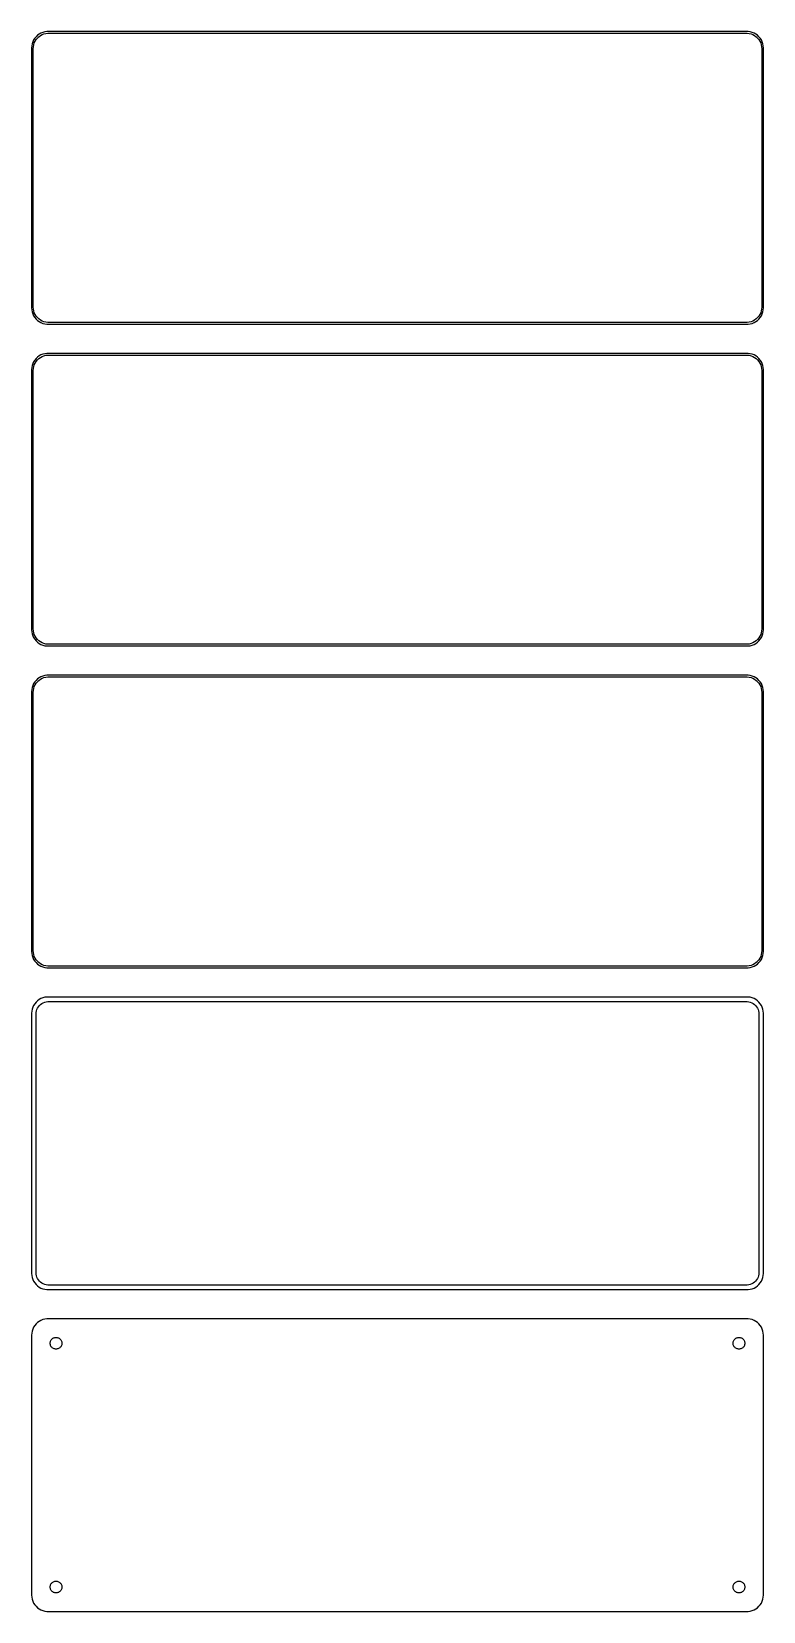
# Model space of a CAD drawing. Header units: metres. Extents: x -112 to 112, y 351 to 837.
import ezdxf

# ---------------------------------------------------------------- set-up
doc = ezdxf.new("R2010")
doc.units = ezdxf.units.M

msp = doc.modelspace()

# ---------------------------------------------------------------- linework, layer by layer
for p, q in [((-110.179, 836.222), (-110.687, 835.853)), ((-109.629, 836.524), (-110.179, 836.222)), ((-109.795, 835.761), (-109.272, 836.048)), ((-109.045, 836.755), (-109.629, 836.524)), ((-109.272, 836.048), (-108.718, 836.268)), ((-108.437, 836.911), (-109.045, 836.755)), ((-108.718, 836.268), (-108.14, 836.416)), ((-107.814, 836.99), (-108.437, 836.911)), ((-108.14, 836.416), (-107.548, 836.491)), ((107.814, 836.99), (-107.814, 836.99)), ((-107.548, 836.491), (107.548, 836.491)), ((107.548, 836.491), (108.14, 836.416)), ((108.437, 836.911), (107.814, 836.99)), ((108.14, 836.416), (108.718, 836.268)), ((109.045, 836.755), (108.437, 836.911)), ((108.718, 836.268), (109.272, 836.048)), ((109.629, 836.524), (109.045, 836.755)), ((109.272, 836.048), (109.795, 835.761)), ((110.179, 836.222), (109.629, 836.524)), ((110.687, 835.853), (110.179, 836.222)), ((-112.461, 832.627), (-112.5, 832)), ((-112.5, 832), (-112.5, 752)), ((-112.343, 833.243), (-112.461, 832.627)), ((-112.149, 833.841), (-112.343, 833.243)), ((-111.882, 834.409), (-112.149, 833.841)), ((-112, 831.75), (-111.963, 832.345)), ((-112, 752.25), (-112, 831.75)), ((-111.963, 832.345), (-111.851, 832.931)), ((-111.545, 834.939), (-111.882, 834.409)), ((-111.851, 832.931), (-111.666, 833.499)), ((-111.666, 833.499), (-111.412, 834.038)), ((-111.145, 835.423), (-111.545, 834.939)), ((-111.412, 834.038), (-111.093, 834.542)), ((-110.687, 835.853), (-111.145, 835.423)), ((-111.093, 834.542), (-110.713, 835.002)), ((-110.713, 835.002), (-110.278, 835.41)), ((-110.278, 835.41), (-109.795, 835.761)), ((109.795, 835.761), (110.278, 835.41)), ((110.278, 835.41), (110.713, 835.002)), ((111.145, 835.423), (110.687, 835.853)), ((110.713, 835.002), (111.093, 834.542)), ((111.093, 834.542), (111.412, 834.038)), ((111.545, 834.939), (111.145, 835.423)), ((111.412, 834.038), (111.666, 833.499)), ((111.882, 834.409), (111.545, 834.939)), ((111.666, 833.499), (111.851, 832.931)), ((111.851, 832.931), (111.963, 832.345)), ((112.149, 833.841), (111.882, 834.409)), ((111.963, 832.345), (112, 831.75)), ((112, 831.75), (112, 752.25)), ((112.343, 833.243), (112.149, 833.841)), ((112.461, 832.627), (112.343, 833.243)), ((112.5, 832), (112.461, 832.627)), ((112.5, 752), (112.5, 832)), ((-112.5, 752), (-112.461, 751.373)), ((-112.461, 751.373), (-112.343, 750.757)), ((-112.343, 750.757), (-112.149, 750.159)), ((-112.149, 750.159), (-111.882, 749.591)), ((-111.963, 751.655), (-112, 752.25)), ((-111.851, 751.069), (-111.963, 751.655)), ((-111.882, 749.591), (-111.545, 749.061)), ((-111.666, 750.501), (-111.851, 751.069)), ((-111.412, 749.962), (-111.666, 750.501)), ((-111.545, 749.061), (-111.145, 748.577)), ((-111.093, 749.458), (-111.412, 749.962)), ((-111.145, 748.577), (-110.687, 748.147)), ((-110.713, 748.998), (-111.093, 749.458)), ((-110.278, 748.59), (-110.713, 748.998)), ((-109.795, 748.239), (-110.278, 748.59)), ((110.278, 748.59), (109.795, 748.239)), ((110.713, 748.998), (110.278, 748.59)), ((110.687, 748.147), (111.145, 748.577)), ((111.093, 749.458), (110.713, 748.998)), ((111.412, 749.962), (111.093, 749.458)), ((111.145, 748.577), (111.545, 749.061)), ((111.666, 750.501), (111.412, 749.962)), ((111.545, 749.061), (111.882, 749.591)), ((111.851, 751.069), (111.666, 750.501)), ((111.963, 751.655), (111.851, 751.069)), ((111.882, 749.591), (112.149, 750.159)), ((112, 752.25), (111.963, 751.655)), ((112.149, 750.159), (112.343, 750.757)), ((112.343, 750.757), (112.461, 751.373)), ((112.461, 751.373), (112.5, 752)), ((-110.687, 748.147), (-110.179, 747.778)), ((-110.179, 747.778), (-109.629, 747.476)), ((-109.272, 747.952), (-109.795, 748.239)), ((-109.629, 747.476), (-109.045, 747.245)), ((-108.718, 747.732), (-109.272, 747.952)), ((-109.045, 747.245), (-108.437, 747.089)), ((-108.14, 747.584), (-108.718, 747.732)), ((-108.437, 747.089), (-107.814, 747.01)), ((-107.548, 747.509), (-108.14, 747.584)), ((-107.814, 747.01), (107.814, 747.01)), ((107.548, 747.509), (-107.548, 747.509)), ((108.14, 747.584), (107.548, 747.509)), ((107.814, 747.01), (108.437, 747.089)), ((108.718, 747.732), (108.14, 747.584)), ((108.437, 747.089), (109.045, 747.245)), ((109.272, 747.952), (108.718, 747.732)), ((109.045, 747.245), (109.629, 747.476)), ((109.795, 748.239), (109.272, 747.952)), ((109.629, 747.476), (110.179, 747.778)), ((110.179, 747.778), (110.687, 748.147)), ((-112.343, 734.243), (-112.461, 733.627)), ((-112.149, 734.841), (-112.343, 734.243)), ((-111.882, 735.409), (-112.149, 734.841)), ((-111.963, 733.345), (-111.851, 733.931)), ((-111.545, 735.939), (-111.882, 735.409)), ((-111.851, 733.931), (-111.666, 734.499)), ((-111.666, 734.499), (-111.412, 735.038)), ((-111.145, 736.423), (-111.545, 735.939)), ((-111.412, 735.038), (-111.093, 735.542)), ((-110.687, 736.853), (-111.145, 736.423)), ((-111.093, 735.542), (-110.713, 736.002)), ((-110.713, 736.002), (-110.278, 736.41)), ((-110.179, 737.222), (-110.687, 736.853)), ((-110.278, 736.41), (-109.795, 736.761)), ((-109.629, 737.524), (-110.179, 737.222)), ((-109.795, 736.761), (-109.272, 737.048)), ((-109.045, 737.755), (-109.629, 737.524)), ((-109.272, 737.048), (-108.718, 737.268)), ((-108.437, 737.911), (-109.045, 737.755)), ((-108.718, 737.268), (-108.14, 737.416)), ((-107.814, 737.99), (-108.437, 737.911)), ((-108.14, 737.416), (-107.548, 737.491)), ((107.814, 737.99), (-107.814, 737.99)), ((-107.548, 737.491), (107.548, 737.491)), ((107.548, 737.491), (108.14, 737.416)), ((108.437, 737.911), (107.814, 737.99)), ((108.14, 737.416), (108.718, 737.268)), ((109.045, 737.755), (108.437, 737.911)), ((108.718, 737.268), (109.272, 737.048)), ((109.629, 737.524), (109.045, 737.755)), ((109.272, 737.048), (109.795, 736.761)), ((110.179, 737.222), (109.629, 737.524)), ((109.795, 736.761), (110.278, 736.41)), ((110.687, 736.853), (110.179, 737.222)), ((110.278, 736.41), (110.713, 736.002)), ((111.145, 736.423), (110.687, 736.853)), ((110.713, 736.002), (111.093, 735.542)), ((111.093, 735.542), (111.412, 735.038)), ((111.545, 735.939), (111.145, 736.423)), ((111.412, 735.038), (111.666, 734.499)), ((111.882, 735.409), (111.545, 735.939)), ((111.666, 734.499), (111.851, 733.931)), ((111.851, 733.931), (111.963, 733.345)), ((112.149, 734.841), (111.882, 735.409)), ((112.343, 734.243), (112.149, 734.841)), ((112.461, 733.627), (112.343, 734.243)), ((-112.461, 733.627), (-112.5, 733)), ((-112.5, 733), (-112.5, 653)), ((-112, 732.75), (-111.963, 733.345)), ((-112, 653.25), (-112, 732.75)), ((111.963, 733.345), (112, 732.75)), ((112, 732.75), (112, 653.25)), ((112.5, 733), (112.461, 733.627)), ((112.5, 653), (112.5, 733)), ((-112.5, 653), (-112.461, 652.373)), ((-112.461, 652.373), (-112.343, 651.757)), ((-112.343, 651.757), (-112.149, 651.159)), ((-111.963, 652.655), (-112, 653.25)), ((-111.851, 652.069), (-111.963, 652.655)), ((-111.666, 651.501), (-111.851, 652.069)), ((-111.412, 650.962), (-111.666, 651.501)), ((111.666, 651.501), (111.412, 650.962)), ((111.851, 652.069), (111.666, 651.501)), ((111.963, 652.655), (111.851, 652.069)), ((112, 653.25), (111.963, 652.655)), ((112.149, 651.159), (112.343, 651.757)), ((112.343, 651.757), (112.461, 652.373)), ((112.461, 652.373), (112.5, 653)), ((-112.149, 651.159), (-111.882, 650.591)), ((-111.882, 650.591), (-111.545, 650.061)), ((-111.545, 650.061), (-111.145, 649.577)), ((-111.093, 650.458), (-111.412, 650.962)), ((-111.145, 649.577), (-110.687, 649.147)), ((-110.713, 649.998), (-111.093, 650.458)), ((-110.278, 649.59), (-110.713, 649.998)), ((-110.687, 649.147), (-110.179, 648.778)), ((-109.795, 649.239), (-110.278, 649.59)), ((-110.179, 648.778), (-109.629, 648.476)), ((-109.272, 648.952), (-109.795, 649.239)), ((-109.629, 648.476), (-109.045, 648.245)), ((-108.718, 648.732), (-109.272, 648.952)), ((-109.045, 648.245), (-108.437, 648.089)), ((-108.14, 648.584), (-108.718, 648.732)), ((-108.437, 648.089), (-107.814, 648.01)), ((-107.548, 648.509), (-108.14, 648.584)), ((-107.814, 648.01), (107.814, 648.01)), ((107.548, 648.509), (-107.548, 648.509)), ((108.14, 648.584), (107.548, 648.509)), ((107.814, 648.01), (108.437, 648.089)), ((108.718, 648.732), (108.14, 648.584)), ((108.437, 648.089), (109.045, 648.245)), ((109.272, 648.952), (108.718, 648.732)), ((109.045, 648.245), (109.629, 648.476)), ((109.795, 649.239), (109.272, 648.952)), ((109.629, 648.476), (110.179, 648.778)), ((110.278, 649.59), (109.795, 649.239)), ((110.179, 648.778), (110.687, 649.147)), ((110.713, 649.998), (110.278, 649.59)), ((110.687, 649.147), (111.145, 649.577)), ((111.093, 650.458), (110.713, 649.998)), ((111.412, 650.962), (111.093, 650.458)), ((111.145, 649.577), (111.545, 650.061)), ((111.545, 650.061), (111.882, 650.591)), ((111.882, 650.591), (112.149, 651.159)), ((-111.545, 636.939), (-111.882, 636.409)), ((-111.145, 637.423), (-111.545, 636.939)), ((-110.687, 637.853), (-111.145, 637.423)), ((-111.093, 636.542), (-110.713, 637.002)), ((-110.713, 637.002), (-110.278, 637.41)), ((-110.179, 638.222), (-110.687, 637.853)), ((-110.278, 637.41), (-109.795, 637.761)), ((-109.629, 638.524), (-110.179, 638.222)), ((-109.795, 637.761), (-109.272, 638.048)), ((-109.045, 638.755), (-109.629, 638.524)), ((-109.272, 638.048), (-108.718, 638.268)), ((-108.437, 638.911), (-109.045, 638.755)), ((-108.718, 638.268), (-108.14, 638.416)), ((-107.814, 638.99), (-108.437, 638.911)), ((-108.14, 638.416), (-107.548, 638.491)), ((107.814, 638.99), (-107.814, 638.99)), ((-107.548, 638.491), (107.548, 638.491)), ((107.548, 638.491), (108.14, 638.416)), ((108.437, 638.911), (107.814, 638.99)), ((108.14, 638.416), (108.718, 638.268)), ((109.045, 638.755), (108.437, 638.911)), ((108.718, 638.268), (109.272, 638.048)), ((109.629, 638.524), (109.045, 638.755)), ((109.272, 638.048), (109.795, 637.761)), ((110.179, 638.222), (109.629, 638.524)), ((109.795, 637.761), (110.278, 637.41)), ((110.687, 637.853), (110.179, 638.222)), ((110.278, 637.41), (110.713, 637.002)), ((111.145, 637.423), (110.687, 637.853)), ((110.713, 637.002), (111.093, 636.542)), ((111.545, 636.939), (111.145, 637.423)), ((111.882, 636.409), (111.545, 636.939)), ((-112.461, 634.627), (-112.5, 634)), ((-112.5, 634), (-112.5, 554)), ((-112.343, 635.243), (-112.461, 634.627)), ((-112.149, 635.841), (-112.343, 635.243)), ((-111.882, 636.409), (-112.149, 635.841)), ((-112, 633.75), (-111.963, 634.345)), ((-112, 554.25), (-112, 633.75)), ((-111.963, 634.345), (-111.851, 634.931)), ((-111.851, 634.931), (-111.666, 635.499)), ((-111.666, 635.499), (-111.412, 636.038)), ((-111.412, 636.038), (-111.093, 636.542)), ((111.093, 636.542), (111.412, 636.038)), ((111.412, 636.038), (111.666, 635.499)), ((111.666, 635.499), (111.851, 634.931)), ((111.851, 634.931), (111.963, 634.345)), ((112.149, 635.841), (111.882, 636.409)), ((111.963, 634.345), (112, 633.75)), ((112, 633.75), (112, 554.25)), ((112.343, 635.243), (112.149, 635.841)), ((112.461, 634.627), (112.343, 635.243)), ((112.5, 634), (112.461, 634.627)), ((112.5, 554), (112.5, 634)), ((-111.963, 553.655), (-112, 554.25)), ((112, 554.25), (111.963, 553.655)), ((-112.5, 554), (-112.461, 553.373)), ((-112.461, 553.373), (-112.343, 552.757)), ((-112.343, 552.757), (-112.149, 552.159)), ((-112.149, 552.159), (-111.882, 551.591)), ((-111.851, 553.069), (-111.963, 553.655)), ((-111.882, 551.591), (-111.545, 551.061)), ((-111.666, 552.501), (-111.851, 553.069)), ((-111.412, 551.962), (-111.666, 552.501)), ((-111.545, 551.061), (-111.145, 550.577)), ((-111.093, 551.458), (-111.412, 551.962)), ((-111.145, 550.577), (-110.687, 550.147)), ((-110.713, 550.998), (-111.093, 551.458)), ((-110.278, 550.59), (-110.713, 550.998)), ((-110.687, 550.147), (-110.179, 549.778)), ((-109.795, 550.239), (-110.278, 550.59)), ((-110.179, 549.778), (-109.629, 549.476)), ((-109.272, 549.952), (-109.795, 550.239)), ((-109.629, 549.476), (-109.045, 549.245)), ((-108.718, 549.732), (-109.272, 549.952)), ((-109.045, 549.245), (-108.437, 549.089)), ((-108.14, 549.584), (-108.718, 549.732)), ((-107.548, 549.509), (-108.14, 549.584)), ((107.548, 549.509), (-107.548, 549.509)), ((108.14, 549.584), (107.548, 549.509)), ((108.718, 549.732), (108.14, 549.584)), ((108.437, 549.089), (109.045, 549.245)), ((109.272, 549.952), (108.718, 549.732)), ((109.045, 549.245), (109.629, 549.476)), ((109.795, 550.239), (109.272, 549.952)), ((109.629, 549.476), (110.179, 549.778)), ((110.278, 550.59), (109.795, 550.239)), ((110.179, 549.778), (110.687, 550.147)), ((110.713, 550.998), (110.278, 550.59)), ((110.687, 550.147), (111.145, 550.577)), ((111.093, 551.458), (110.713, 550.998)), ((111.412, 551.962), (111.093, 551.458)), ((111.145, 550.577), (111.545, 551.061)), ((111.666, 552.501), (111.412, 551.962)), ((111.545, 551.061), (111.882, 551.591)), ((111.851, 553.069), (111.666, 552.501)), ((111.963, 553.655), (111.851, 553.069)), ((111.882, 551.591), (112.149, 552.159)), ((112.149, 552.159), (112.343, 552.757)), ((112.343, 552.757), (112.461, 553.373)), ((112.461, 553.373), (112.5, 554)), ((-108.437, 549.089), (-107.814, 549.01)), ((-107.814, 549.01), (107.814, 549.01)), ((107.814, 549.01), (108.437, 549.089)), ((-109.629, 539.524), (-110.179, 539.222)), ((-109.045, 539.755), (-109.629, 539.524)), ((-108.437, 539.911), (-109.045, 539.755)), ((-107.814, 539.99), (-108.437, 539.911)), ((107.814, 539.99), (-107.814, 539.99)), ((108.437, 539.911), (107.814, 539.99)), ((109.045, 539.755), (108.437, 539.911)), ((109.629, 539.524), (109.045, 539.755)), ((110.179, 539.222), (109.629, 539.524)), ((-112.461, 535.627), (-112.5, 535)), ((-112.5, 535), (-112.5, 455)), ((-112.343, 536.243), (-112.461, 535.627)), ((-112.149, 536.841), (-112.343, 536.243)), ((-111.882, 537.409), (-112.149, 536.841)), ((-111.545, 537.939), (-111.882, 537.409)), ((-111.145, 538.423), (-111.545, 537.939)), ((-110.687, 538.853), (-111.145, 538.423)), ((-111.119, 534.75), (-111.089, 535.235)), ((-111.119, 455.25), (-111.119, 534.75)), ((-111.089, 535.235), (-110.998, 535.712)), ((-110.998, 535.712), (-110.848, 536.174)), ((-110.848, 536.174), (-110.641, 536.614)), ((-110.179, 539.222), (-110.687, 538.853)), ((-110.641, 536.614), (-110.38, 537.024)), ((-110.38, 537.024), (-110.071, 537.399)), ((-110.071, 537.399), (-109.716, 537.731)), ((-109.716, 537.731), (-109.323, 538.017)), ((-109.323, 538.017), (-108.898, 538.251)), ((-108.898, 538.251), (-108.446, 538.43)), ((-108.446, 538.43), (-107.975, 538.551)), ((-107.975, 538.551), (-107.493, 538.612)), ((-107.493, 538.612), (107.493, 538.612)), ((107.493, 538.612), (107.975, 538.551)), ((107.975, 538.551), (108.446, 538.43)), ((108.446, 538.43), (108.898, 538.251)), ((108.898, 538.251), (109.323, 538.017)), ((109.323, 538.017), (109.716, 537.731)), ((109.716, 537.731), (110.071, 537.399)), ((110.071, 537.399), (110.38, 537.024)), ((110.687, 538.853), (110.179, 539.222)), ((110.38, 537.024), (110.641, 536.614)), ((110.641, 536.614), (110.848, 536.174)), ((111.145, 538.423), (110.687, 538.853)), ((110.848, 536.174), (110.998, 535.712)), ((110.998, 535.712), (111.089, 535.235)), ((111.089, 535.235), (111.119, 534.75)), ((111.119, 534.75), (111.119, 455.25)), ((111.545, 537.939), (111.145, 538.423)), ((111.882, 537.409), (111.545, 537.939)), ((112.149, 536.841), (111.882, 537.409)), ((112.343, 536.243), (112.149, 536.841)), ((112.461, 535.627), (112.343, 536.243)), ((112.5, 535), (112.461, 535.627)), ((112.5, 455), (112.5, 535)), ((-112.5, 455), (-112.461, 454.373)), ((-112.461, 454.373), (-112.343, 453.757)), ((-112.343, 453.757), (-112.149, 453.159)), ((-112.149, 453.159), (-111.882, 452.591)), ((-111.882, 452.591), (-111.545, 452.061)), ((-111.545, 452.061), (-111.145, 451.577)), ((-111.089, 454.765), (-111.119, 455.25)), ((-110.998, 454.288), (-111.089, 454.765)), ((-110.848, 453.826), (-110.998, 454.288)), ((-110.641, 453.386), (-110.848, 453.826)), ((-110.38, 452.976), (-110.641, 453.386)), ((-110.071, 452.601), (-110.38, 452.976)), ((-109.716, 452.269), (-110.071, 452.601)), ((-109.323, 451.983), (-109.716, 452.269)), ((-108.898, 451.749), (-109.323, 451.983)), ((109.323, 451.983), (108.898, 451.749)), ((109.716, 452.269), (109.323, 451.983)), ((110.071, 452.601), (109.716, 452.269)), ((110.38, 452.976), (110.071, 452.601)), ((110.641, 453.386), (110.38, 452.976)), ((110.848, 453.826), (110.641, 453.386)), ((110.998, 454.288), (110.848, 453.826)), ((111.089, 454.765), (110.998, 454.288)), ((111.119, 455.25), (111.089, 454.765)), ((111.145, 451.577), (111.545, 452.061)), ((111.545, 452.061), (111.882, 452.591)), ((111.882, 452.591), (112.149, 453.159)), ((112.149, 453.159), (112.343, 453.757)), ((112.343, 453.757), (112.461, 454.373)), ((112.461, 454.373), (112.5, 455)), ((-111.145, 451.577), (-110.687, 451.147)), ((-110.687, 451.147), (-110.179, 450.778)), ((-110.179, 450.778), (-109.629, 450.476)), ((-109.629, 450.476), (-109.045, 450.245)), ((-109.045, 450.245), (-108.437, 450.089)), ((-108.446, 451.57), (-108.898, 451.749)), ((-107.975, 451.449), (-108.446, 451.57)), ((-108.437, 450.089), (-107.814, 450.01)), ((-107.493, 451.388), (-107.975, 451.449)), ((-107.814, 450.01), (107.814, 450.01)), ((107.493, 451.388), (-107.493, 451.388)), ((107.975, 451.449), (107.493, 451.388)), ((107.814, 450.01), (108.437, 450.089)), ((108.446, 451.57), (107.975, 451.449)), ((108.437, 450.089), (109.045, 450.245)), ((108.898, 451.749), (108.446, 451.57)), ((109.045, 450.245), (109.629, 450.476)), ((109.629, 450.476), (110.179, 450.778)), ((110.179, 450.778), (110.687, 451.147)), ((110.687, 451.147), (111.145, 451.577)), ((-112.149, 437.841), (-112.343, 437.243)), ((-111.882, 438.409), (-112.149, 437.841)), ((-111.545, 438.939), (-111.882, 438.409)), ((-111.145, 439.423), (-111.545, 438.939)), ((-110.687, 439.853), (-111.145, 439.423)), ((-110.179, 440.222), (-110.687, 439.853)), ((-109.629, 440.524), (-110.179, 440.222)), ((-109.045, 440.755), (-109.629, 440.524)), ((-108.437, 440.911), (-109.045, 440.755)), ((-107.814, 440.99), (-108.437, 440.911)), ((107.814, 440.99), (-107.814, 440.99)), ((108.437, 440.911), (107.814, 440.99)), ((109.045, 440.755), (108.437, 440.911)), ((109.629, 440.524), (109.045, 440.755)), ((110.179, 440.222), (109.629, 440.524)), ((110.687, 439.853), (110.179, 440.222)), ((111.145, 439.423), (110.687, 439.853)), ((111.545, 438.939), (111.145, 439.423)), ((111.882, 438.409), (111.545, 438.939)), ((112.149, 437.841), (111.882, 438.409)), ((112.343, 437.243), (112.149, 437.841)), ((-112.461, 436.627), (-112.5, 436)), ((-112.5, 436), (-112.5, 356)), ((-112.343, 437.243), (-112.461, 436.627)), ((-106.8, 433.5), (-106.786, 433.726)), ((-106.786, 433.274), (-106.8, 433.5)), ((-106.786, 433.726), (-106.743, 433.948)), ((-106.743, 433.052), (-106.786, 433.274)), ((-106.743, 433.948), (-106.674, 434.163)), ((-106.674, 432.837), (-106.743, 433.052)), ((-106.674, 434.163), (-106.577, 434.367)), ((-106.577, 432.633), (-106.674, 432.837)), ((-106.577, 434.367), (-106.456, 434.558)), ((-106.456, 432.442), (-106.577, 432.633)), ((-106.456, 434.558), (-106.312, 434.732)), ((-106.312, 434.732), (-106.147, 434.887)), ((-106.147, 434.887), (-105.964, 435.02)), ((-105.964, 435.02), (-105.766, 435.129)), ((-105.766, 435.129), (-105.556, 435.212)), ((-105.556, 435.212), (-105.337, 435.268)), ((-105.337, 435.268), (-105.113, 435.296)), ((-105.113, 435.296), (-104.887, 435.296)), ((-104.887, 435.296), (-104.663, 435.268)), ((-104.663, 435.268), (-104.444, 435.212)), ((-104.444, 435.212), (-104.234, 435.129)), ((-104.234, 435.129), (-104.036, 435.02)), ((-104.036, 435.02), (-103.853, 434.887)), ((-103.853, 434.887), (-103.688, 434.732)), ((-103.688, 434.732), (-103.544, 434.558)), ((-103.544, 434.558), (-103.423, 434.367)), ((-103.423, 432.633), (-103.544, 432.442)), ((-103.423, 434.367), (-103.326, 434.163)), ((-103.326, 432.837), (-103.423, 432.633)), ((-103.326, 434.163), (-103.257, 433.948)), ((-103.257, 433.052), (-103.326, 432.837)), ((-103.257, 433.948), (-103.214, 433.726)), ((-103.214, 433.274), (-103.257, 433.052)), ((-103.214, 433.726), (-103.2, 433.5)), ((-103.2, 433.5), (-103.214, 433.274)), ((103.2, 433.5), (103.214, 433.726)), ((103.214, 433.274), (103.2, 433.5)), ((103.214, 433.726), (103.257, 433.948)), ((103.257, 433.052), (103.214, 433.274)), ((103.257, 433.948), (103.326, 434.163)), ((103.326, 432.837), (103.257, 433.052)), ((103.326, 434.163), (103.423, 434.367)), ((103.423, 432.633), (103.326, 432.837)), ((103.423, 434.367), (103.544, 434.558)), ((103.544, 432.442), (103.423, 432.633)), ((103.544, 434.558), (103.688, 434.732)), ((103.688, 434.732), (103.853, 434.887)), ((103.853, 434.887), (104.036, 435.02)), ((104.036, 435.02), (104.234, 435.129)), ((104.234, 435.129), (104.444, 435.212)), ((104.444, 435.212), (104.663, 435.268)), ((104.663, 435.268), (104.887, 435.296)), ((104.887, 435.296), (105.113, 435.296)), ((105.113, 435.296), (105.337, 435.268)), ((105.337, 435.268), (105.556, 435.212)), ((105.556, 435.212), (105.766, 435.129)), ((105.766, 435.129), (105.964, 435.02)), ((105.964, 435.02), (106.147, 434.887)), ((106.147, 434.887), (106.312, 434.732)), ((106.312, 434.732), (106.456, 434.558)), ((106.456, 434.558), (106.577, 434.367)), ((106.577, 432.633), (106.456, 432.442)), ((106.577, 434.367), (106.674, 434.163)), ((106.674, 432.837), (106.577, 432.633)), ((106.674, 434.163), (106.743, 433.948)), ((106.743, 433.052), (106.674, 432.837)), ((106.743, 433.948), (106.786, 433.726)), ((106.786, 433.274), (106.743, 433.052)), ((106.786, 433.726), (106.8, 433.5)), ((106.8, 433.5), (106.786, 433.274)), ((112.461, 436.627), (112.343, 437.243)), ((112.5, 436), (112.461, 436.627)), ((112.5, 356), (112.5, 436)), ((-106.312, 432.268), (-106.456, 432.442)), ((-106.147, 432.113), (-106.312, 432.268)), ((-105.964, 431.98), (-106.147, 432.113)), ((-105.766, 431.871), (-105.964, 431.98)), ((-105.556, 431.788), (-105.766, 431.871)), ((-105.337, 431.732), (-105.556, 431.788)), ((-105.113, 431.704), (-105.337, 431.732)), ((-104.887, 431.704), (-105.113, 431.704)), ((-104.663, 431.732), (-104.887, 431.704)), ((-104.444, 431.788), (-104.663, 431.732)), ((-104.234, 431.871), (-104.444, 431.788)), ((-104.036, 431.98), (-104.234, 431.871)), ((-103.853, 432.113), (-104.036, 431.98)), ((-103.688, 432.268), (-103.853, 432.113)), ((-103.544, 432.442), (-103.688, 432.268)), ((103.688, 432.268), (103.544, 432.442)), ((103.853, 432.113), (103.688, 432.268)), ((104.036, 431.98), (103.853, 432.113)), ((104.234, 431.871), (104.036, 431.98)), ((104.444, 431.788), (104.234, 431.871)), ((104.663, 431.732), (104.444, 431.788)), ((104.887, 431.704), (104.663, 431.732)), ((105.113, 431.704), (104.887, 431.704)), ((105.337, 431.732), (105.113, 431.704)), ((105.556, 431.788), (105.337, 431.732)), ((105.766, 431.871), (105.556, 431.788)), ((105.964, 431.98), (105.766, 431.871)), ((106.147, 432.113), (105.964, 431.98)), ((106.312, 432.268), (106.147, 432.113)), ((106.456, 432.442), (106.312, 432.268)), ((-106.456, 359.558), (-106.312, 359.732)), ((-106.312, 359.732), (-106.147, 359.887)), ((-106.147, 359.887), (-105.964, 360.02)), ((-105.964, 360.02), (-105.766, 360.129)), ((-105.766, 360.129), (-105.556, 360.212)), ((-105.556, 360.212), (-105.337, 360.268)), ((-105.337, 360.268), (-105.113, 360.296)), ((-105.113, 360.296), (-104.887, 360.296)), ((-104.887, 360.296), (-104.663, 360.268)), ((-104.663, 360.268), (-104.444, 360.212)), ((-104.444, 360.212), (-104.234, 360.129)), ((-104.234, 360.129), (-104.036, 360.02)), ((-104.036, 360.02), (-103.853, 359.887)), ((-103.853, 359.887), (-103.688, 359.732)), ((-103.688, 359.732), (-103.544, 359.558)), ((103.544, 359.558), (103.688, 359.732)), ((103.688, 359.732), (103.853, 359.887)), ((103.853, 359.887), (104.036, 360.02)), ((104.036, 360.02), (104.234, 360.129)), ((104.234, 360.129), (104.444, 360.212)), ((104.444, 360.212), (104.663, 360.268)), ((104.663, 360.268), (104.887, 360.296)), ((104.887, 360.296), (105.113, 360.296)), ((105.113, 360.296), (105.337, 360.268)), ((105.337, 360.268), (105.556, 360.212)), ((105.556, 360.212), (105.766, 360.129)), ((105.766, 360.129), (105.964, 360.02)), ((105.964, 360.02), (106.147, 359.887)), ((106.147, 359.887), (106.312, 359.732)), ((106.312, 359.732), (106.456, 359.558)), ((-112.5, 356), (-112.461, 355.373)), ((-112.461, 355.373), (-112.343, 354.757)), ((-106.8, 358.5), (-106.786, 358.726)), ((-106.786, 358.274), (-106.8, 358.5)), ((-106.786, 358.726), (-106.743, 358.948)), ((-106.743, 358.052), (-106.786, 358.274)), ((-106.743, 358.948), (-106.674, 359.163)), ((-106.674, 357.837), (-106.743, 358.052)), ((-106.674, 359.163), (-106.577, 359.367)), ((-106.577, 357.633), (-106.674, 357.837)), ((-106.577, 359.367), (-106.456, 359.558)), ((-106.456, 357.442), (-106.577, 357.633)), ((-106.312, 357.268), (-106.456, 357.442)), ((-106.147, 357.113), (-106.312, 357.268)), ((-105.964, 356.98), (-106.147, 357.113)), ((-105.766, 356.871), (-105.964, 356.98)), ((-105.556, 356.788), (-105.766, 356.871)), ((-105.337, 356.732), (-105.556, 356.788)), ((-105.113, 356.704), (-105.337, 356.732)), ((-104.887, 356.704), (-105.113, 356.704)), ((-104.663, 356.732), (-104.887, 356.704)), ((-104.444, 356.788), (-104.663, 356.732)), ((-104.234, 356.871), (-104.444, 356.788)), ((-104.036, 356.98), (-104.234, 356.871)), ((-103.853, 357.113), (-104.036, 356.98)), ((-103.688, 357.268), (-103.853, 357.113)), ((-103.544, 357.442), (-103.688, 357.268)), ((-103.544, 359.558), (-103.423, 359.367)), ((-103.423, 357.633), (-103.544, 357.442)), ((-103.423, 359.367), (-103.326, 359.163)), ((-103.326, 357.837), (-103.423, 357.633)), ((-103.326, 359.163), (-103.257, 358.948)), ((-103.257, 358.052), (-103.326, 357.837)), ((-103.257, 358.948), (-103.214, 358.726)), ((-103.214, 358.274), (-103.257, 358.052)), ((-103.214, 358.726), (-103.2, 358.5)), ((-103.2, 358.5), (-103.214, 358.274)), ((103.2, 358.5), (103.214, 358.726)), ((103.214, 358.274), (103.2, 358.5)), ((103.214, 358.726), (103.257, 358.948)), ((103.257, 358.052), (103.214, 358.274)), ((103.257, 358.948), (103.326, 359.163)), ((103.326, 357.837), (103.257, 358.052)), ((103.326, 359.163), (103.423, 359.367)), ((103.423, 357.633), (103.326, 357.837)), ((103.423, 359.367), (103.544, 359.558)), ((103.544, 357.442), (103.423, 357.633)), ((103.688, 357.268), (103.544, 357.442)), ((103.853, 357.113), (103.688, 357.268)), ((104.036, 356.98), (103.853, 357.113)), ((104.234, 356.871), (104.036, 356.98)), ((104.444, 356.788), (104.234, 356.871)), ((104.663, 356.732), (104.444, 356.788)), ((104.887, 356.704), (104.663, 356.732)), ((105.113, 356.704), (104.887, 356.704)), ((105.337, 356.732), (105.113, 356.704)), ((105.556, 356.788), (105.337, 356.732)), ((105.766, 356.871), (105.556, 356.788)), ((105.964, 356.98), (105.766, 356.871)), ((106.147, 357.113), (105.964, 356.98)), ((106.312, 357.268), (106.147, 357.113)), ((106.456, 357.442), (106.312, 357.268)), ((106.456, 359.558), (106.577, 359.367)), ((106.577, 357.633), (106.456, 357.442)), ((106.577, 359.367), (106.674, 359.163)), ((106.674, 357.837), (106.577, 357.633)), ((106.674, 359.163), (106.743, 358.948)), ((106.743, 358.052), (106.674, 357.837)), ((106.743, 358.948), (106.786, 358.726)), ((106.786, 358.274), (106.743, 358.052)), ((106.786, 358.726), (106.8, 358.5)), ((106.8, 358.5), (106.786, 358.274)), ((112.343, 354.757), (112.461, 355.373)), ((112.461, 355.373), (112.5, 356)), ((-112.343, 354.757), (-112.149, 354.159)), ((-112.149, 354.159), (-111.882, 353.591)), ((-111.882, 353.591), (-111.545, 353.061)), ((-111.545, 353.061), (-111.145, 352.577)), ((-111.145, 352.577), (-110.687, 352.147)), ((-110.687, 352.147), (-110.179, 351.778)), ((-110.179, 351.778), (-109.629, 351.476)), ((-109.629, 351.476), (-109.045, 351.245)), ((-109.045, 351.245), (-108.437, 351.089)), ((-108.437, 351.089), (-107.814, 351.01)), ((-107.814, 351.01), (107.814, 351.01)), ((107.814, 351.01), (108.437, 351.089)), ((108.437, 351.089), (109.045, 351.245)), ((109.045, 351.245), (109.629, 351.476)), ((109.629, 351.476), (110.179, 351.778)), ((110.179, 351.778), (110.687, 352.147)), ((110.687, 352.147), (111.145, 352.577)), ((111.145, 352.577), (111.545, 353.061)), ((111.545, 353.061), (111.882, 353.591)), ((111.882, 353.591), (112.149, 354.159)), ((112.149, 354.159), (112.343, 354.757))]:
    msp.add_line(p, q)

doc.saveas('drawing.dxf')
